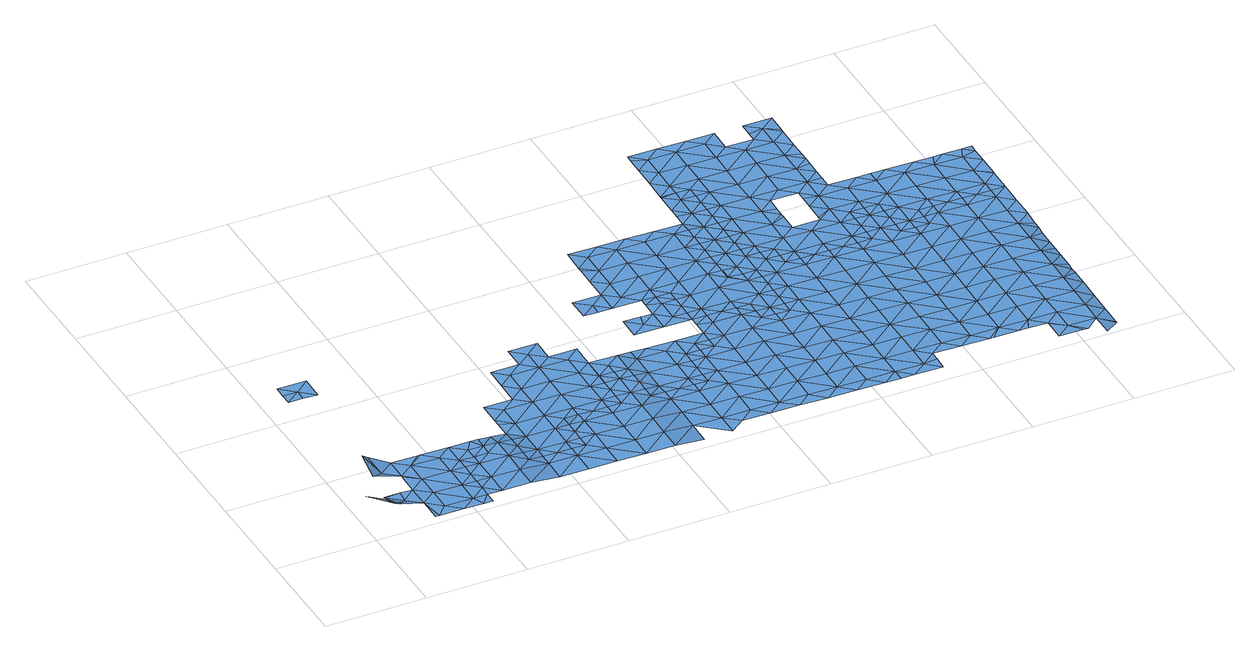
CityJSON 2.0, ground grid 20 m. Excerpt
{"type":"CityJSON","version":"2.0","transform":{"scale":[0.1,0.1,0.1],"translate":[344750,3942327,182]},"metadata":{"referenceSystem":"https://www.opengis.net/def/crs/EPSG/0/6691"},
"CityObjects":{
"waterbody1":{"type":"WaterBody","attributes":{"name":"10","class":"1140","function":"1","WaterBodyRiverFloodingRiskAttribute.description":"5","WaterBodyRiverFloodingRiskAttribute.rankOrg":"3","WaterBodyRiverFloodingRiskAttribute.adminType":"2","WaterBodyRiverFloodingRiskAttribute.scale":"L2"},"geometry":[{"type":"MultiSurface","lod":"1","boundaries":[[[0,1,2]],[[0,3,4]]]}]},
"waterbody2":{"type":"WaterBody","attributes":{"name":"10","class":"1140","function":"1","WaterBodyRiverFloodingRiskAttribute.description":"5","WaterBodyRiverFloodingRiskAttribute.rankOrg":"3","WaterBodyRiverFloodingRiskAttribute.adminType":"2","WaterBodyRiverFloodingRiskAttribute.scale":"L2"},"geometry":[{"type":"MultiSurface","lod":"1","boundaries":[[[5,6,7]],[[7,8,5]],[[7,9,10]],[[6,11,7]],[[9,7,11]],[[10,8,7]]]}]},
"waterbody3":{"type":"WaterBody","attributes":{"name":"10","class":"1140","function":"1","WaterBodyRiverFloodingRiskAttribute.description":"5","WaterBodyRiverFloodingRiskAttribute.rankOrg":"1","WaterBodyRiverFloodingRiskAttribute.adminType":"2","WaterBodyRiverFloodingRiskAttribute.scale":"L2"},"geometry":[{"type":"MultiSurface","lod":"1","boundaries":[[[12,13,14]],[[15,16,17]],[[18,19,12]],[[20,21,22]],[[23,24,25]],[[23,26,24]],[[27,26,23]],[[14,26,27]],[[14,28,26]],[[29,30,31]],[[21,20,32]],[[26,33,24]],[[12,14,27]],[[28,34,26]],[[35,34,28]],[[36,37,18]],[[18,12,27]],[[37,19,18]],[[13,12,17]],[[35,38,39]],[[38,35,28]],[[40,17,41]],[[16,42,41]],[[16,15,43]],[[43,15,44]],[[19,15,12]],[[45,19,37]],[[12,15,17]],[[17,16,41]],[[46,40,41]],[[4,34,35]],[[42,46,41]],[[47,22,21]],[[38,28,14]],[[48,19,49]],[[50,51,18]],[[50,18,27]],[[31,50,25]],[[31,30,50]],[[52,20,22]],[[23,25,50]],[[51,50,30]],[[23,50,27]],[[36,18,51]],[[44,15,48]],[[48,15,19]],[[45,49,19]],[[22,49,52]],[[49,22,47]],[[49,47,48]],[[44,48,47]],[[53,20,52]]]}]},
"waterbody4":{"type":"WaterBody","attributes":{"name":"10","class":"1140","function":"1","WaterBodyRiverFloodingRiskAttribute.description":"5","WaterBodyRiverFloodingRiskAttribute.rankOrg":"2","WaterBodyRiverFloodingRiskAttribute.adminType":"2","WaterBodyRiverFloodingRiskAttribute.scale":"L2"},"geometry":[{"type":"MultiSurface","lod":"1","boundaries":[[[30,54,51]],[[55,37,36]],[[55,51,54]],[[36,51,55]],[[56,37,55]],[[45,37,56]],[[49,45,56]],[[52,49,56]],[[55,54,57]],[[57,54,58]],[[52,56,53]],[[59,53,56]],[[56,55,59]],[[55,57,59]],[[60,57,58]],[[59,61,53]],[[20,53,61]],[[62,60,58]],[[32,20,63]],[[59,57,64]],[[63,20,61]],[[65,66,59]],[[57,60,64]],[[65,59,64]],[[61,59,66]],[[67,63,61]],[[61,66,68]],[[69,67,61]],[[61,68,69]],[[70,64,60]],[[62,71,60]],[[70,60,72]],[[71,72,60]],[[62,73,71]],[[74,72,71]],[[71,73,75]],[[74,71,76]],[[77,76,71]],[[71,75,77]],[[77,78,76]],[[79,76,78]],[[80,79,78]],[[80,81,82]],[[83,77,75]],[[78,81,80]],[[84,82,81]],[[84,85,86]],[[87,78,77]],[[85,84,81]],[[87,77,83]],[[81,78,88]],[[85,81,89]],[[90,89,81]],[[78,87,88]],[[83,91,87]],[[81,88,90]],[[87,92,88]],[[93,89,90]],[[83,94,91]],[[95,90,88]],[[92,87,91]],[[93,90,96]],[[95,88,92]],[[96,90,95]],[[95,97,96]],[[91,94,98]],[[99,96,97]],[[98,94,100]],[[101,99,97]],[[98,102,91]],[[103,104,105]],[[103,106,104]],[[92,91,102]],[[92,107,95]],[[108,101,97]],[[105,101,108]],[[95,109,97]],[[103,105,108]],[[110,103,108]],[[95,111,109]],[[109,112,97]],[[112,113,97]],[[95,107,111]],[[92,102,107]],[[108,97,113]],[[108,114,110]],[[115,102,98]],[[116,114,108]],[[108,113,116]],[[117,111,107]],[[115,98,118]],[[107,102,119]],[[117,107,120]],[[102,115,119]],[[118,121,115]],[[122,107,119]],[[120,107,122]],[[123,120,122]],[[121,124,115]],[[115,125,119]],[[126,123,122]],[[127,122,119]],[[128,126,122]],[[125,115,124]],[[121,129,124]],[[128,122,130]],[[119,125,127]],[[130,122,127]],[[131,130,127]],[[129,132,124]],[[124,132,125]],[[127,133,131]],[[133,134,135]],[[135,131,133]],[[125,136,127]],[[132,136,125]],[[137,138,139]],[[137,134,138]],[[140,132,129]],[[134,133,138]],[[127,141,133]],[[142,139,138]],[[143,138,133]],[[141,127,136]],[[141,143,133]],[[144,142,138]],[[145,132,140]],[[132,146,136]],[[147,144,138]],[[143,147,138]],[[145,146,132]],[[136,148,141]],[[146,148,136]],[[144,149,150]],[[147,149,144]],[[141,151,143]],[[150,149,152]],[[145,140,153]],[[154,155,152]],[[143,156,147]],[[154,152,149]],[[155,157,158]],[[159,146,145]],[[151,141,148]],[[159,145,153]],[[157,155,154]],[[147,160,149]],[[156,160,147]],[[161,148,146]],[[143,151,156]],[[162,154,149]],[[159,163,146]],[[148,161,151]],[[157,154,164]],[[159,153,165]],[[161,146,163]],[[166,156,151]],[[162,149,160]],[[161,166,151]],[[164,154,162]],[[167,164,162]],[[168,163,159]],[[169,159,165]],[[170,167,162]],[[171,162,160]],[[160,156,172]],[[173,171,160]],[[172,156,166]],[[174,173,160]],[[175,170,162]],[[168,176,163]],[[159,169,168]],[[162,171,175]],[[174,160,172]],[[161,163,176]],[[161,177,166]],[[169,165,178]],[[170,175,179]],[[180,172,166]],[[181,173,174]],[[177,161,176]],[[178,182,169]],[[169,182,168]],[[174,183,181]],[[168,184,176]],[[185,182,178]],[[166,177,180]],[[174,172,186]],[[187,188,189]],[[174,190,183]],[[191,177,176]],[[174,186,190]],[[184,168,182]],[[172,180,186]],[[192,193,189]],[[190,186,194]],[[195,182,185]],[[187,189,193]],[[196,187,193]],[[186,197,194]],[[176,184,191]],[[193,198,196]],[[199,197,200]],[[199,194,197]],[[201,196,198]],[[180,177,202]],[[203,186,180]],[[182,204,184]],[[205,201,198]],[[202,177,191]],[[192,206,193]],[[204,182,195]],[[207,200,208]],[[209,205,198]],[[210,205,209]],[[211,209,212]],[[200,197,208]],[[213,207,208]],[[214,197,186]],[[211,210,209]],[[203,180,202]],[[184,215,191]],[[212,216,217]],[[198,193,218]],[[203,214,186]],[[209,216,212]],[[193,206,218]],[[219,220,206]],[[221,204,195]],[[219,213,220]],[[217,216,222]],[[223,215,184]],[[213,208,220]],[[224,198,218]],[[225,226,198]],[[198,226,209]],[[227,218,206]],[[197,228,208]],[[184,204,223]],[[198,224,225]],[[222,229,230]],[[216,229,222]],[[226,231,209]],[[227,206,220]],[[230,229,232]],[[215,233,191]],[[234,216,209]],[[235,220,208]],[[236,237,209]],[[202,233,203]],[[236,209,231]],[[228,197,214]],[[237,234,209]],[[202,191,233]],[[238,218,227]],[[239,227,220]],[[240,229,216]],[[204,221,241]],[[223,204,242]],[[243,232,244]],[[243,245,246]],[[247,240,216]],[[242,204,241]],[[232,229,244]],[[235,208,228]],[[216,234,247]],[[233,248,203]],[[203,249,214]],[[250,239,220]],[[235,250,220]],[[227,251,238]],[[245,243,244]],[[242,252,223]],[[240,253,229]],[[254,251,227]],[[255,215,223]],[[254,227,239]],[[253,256,229]],[[229,256,244]],[[214,257,228]],[[258,245,244]],[[255,233,215]],[[249,203,248]],[[256,259,244]],[[249,257,214]],[[257,235,228]],[[260,239,250]],[[259,258,244]],[[261,260,250]],[[223,252,255]],[[257,262,235]],[[235,263,250]],[[264,261,250]],[[252,242,265]],[[266,267,233]],[[268,264,250]],[[233,255,266]],[[248,233,267]],[[263,268,250]],[[249,248,267]],[[263,235,262]],[[252,269,255]],[[269,252,265]],[[257,249,270]],[[255,271,266]],[[270,249,267]],[[272,262,257]],[[273,268,263]],[[271,255,269]],[[266,274,267]],[[257,270,275]],[[269,265,276]],[[277,270,267]],[[263,262,272]],[[273,263,278]],[[257,275,272]],[[266,271,274]],[[274,277,267]],[[279,278,263]],[[272,279,263]],[[269,280,271]],[[281,280,276]],[[269,276,280]],[[275,270,282]],[[282,270,277]],[[275,283,272]],[[280,284,271]],[[282,283,275]],[[285,278,279]],[[286,279,272]],[[274,287,277]],[[274,271,287]],[[281,288,280]],[[279,289,285]],[[287,271,284]],[[287,290,277]],[[277,291,282]],[[292,289,279]],[[272,283,286]],[[291,283,282]],[[293,280,288]],[[279,286,292]],[[277,290,291]],[[293,288,294]],[[284,280,295]],[[292,296,289]],[[283,297,286]],[[298,289,296]],[[299,297,283]],[[300,298,296]],[[280,293,295]],[[299,283,291]],[[287,284,301]],[[294,302,293]],[[303,300,304]],[[292,305,296]],[[300,296,304]],[[306,303,304]],[[284,295,301]],[[290,287,307]],[[292,286,308]],[[309,306,304]],[[307,287,301]],[[310,311,296]],[[296,311,304]],[[312,295,293]],[[292,308,305]],[[310,296,305]],[[286,297,308]],[[313,314,302]],[[291,290,315]],[[313,316,314]],[[311,317,304]],[[293,302,318]],[[317,319,304]],[[290,307,315]],[[320,297,299]],[[314,316,321]],[[309,304,319]],[[299,291,322]],[[323,305,308]],[[302,314,318]],[[312,293,318]],[[301,295,312]],[[322,291,315]],[[324,307,301]],[[314,321,325]],[[308,326,323]],[[327,318,314]],[[325,327,314]],[[324,315,307]],[[320,299,322]],[[320,328,297]],[[301,312,329]],[[308,297,328]],[[308,330,326]],[[331,312,318]],[[308,328,330]],[[301,329,324]],[[332,329,312]],[[333,320,322]],[[331,318,327]],[[334,315,324]],[[331,332,312]],[[328,335,330]],[[322,315,333]],[[336,337,327]],[[338,330,335]],[[333,315,334]],[[329,339,324]],[[340,338,341]],[[342,328,320]],[[343,344,327]],[[341,338,335]],[[343,327,337]],[[331,327,344]],[[339,329,332]],[[324,345,334]],[[346,332,331]],[[320,333,347]],[[348,333,334]],[[335,328,342]],[[345,324,339]],[[331,344,346]],[[341,335,349]],[[320,347,342]],[[346,350,332]],[[351,347,333]],[[339,332,350]],[[335,352,349]],[[348,334,345]],[[335,342,352]],[[339,353,345]],[[354,353,339]],[[354,339,350]],[[355,342,347]],[[351,333,348]],[[356,349,352]],[[357,358,345]],[[345,358,348]],[[357,345,353]],[[347,351,355]],[[359,351,348]],[[360,348,358]],[[356,352,361]],[[359,348,360]],[[342,355,362]],[[352,342,363]],[[364,355,351]],[[365,351,359]],[[352,363,361]],[[342,362,363]],[[364,351,365]],[[366,355,364]],[[362,355,367]],[[355,366,367]],[[368,361,363]],[[362,369,363]],[[362,367,369]],[[369,370,363]],[[368,363,370]]]}]},
"waterbody5":{"type":"WaterBody","attributes":{"name":"10","class":"1140","function":"1","WaterBodyRiverFloodingRiskAttribute.description":"5","WaterBodyRiverFloodingRiskAttribute.rankOrg":"1","WaterBodyRiverFloodingRiskAttribute.adminType":"2","WaterBodyRiverFloodingRiskAttribute.scale":"L2"},"geometry":[{"type":"MultiSurface","lod":"1","boundaries":[[[371,372,373]],[[373,372,374]],[[375,376,374]],[[377,378,379]],[[106,375,104]],[[105,379,101]],[[99,101,380]],[[381,89,380]],[[382,86,383]],[[79,80,384]],[[65,64,385]],[[66,65,385]],[[382,386,385]],[[384,76,79]],[[117,120,387]],[[387,120,388]],[[389,375,106]],[[66,385,386]],[[389,106,103]],[[390,389,103]],[[391,389,390]],[[128,130,131]],[[126,128,388]],[[135,388,128]],[[135,134,388]],[[150,392,144]],[[150,152,392]],[[393,376,389]],[[393,394,376]],[[395,396,394]],[[395,397,396]],[[116,113,398]],[[399,134,137]],[[388,399,398]],[[388,398,387]],[[113,387,398]],[[113,112,387]],[[93,380,89]],[[112,109,387]],[[117,387,109]],[[117,109,111]],[[74,76,384]],[[74,384,72]],[[385,72,384]],[[385,384,382]],[[382,384,80]],[[382,80,82]],[[84,86,382]],[[82,84,382]],[[85,89,381]],[[85,381,86]],[[86,381,383]],[[378,383,381]],[[378,381,380]],[[379,378,380]],[[379,380,101]],[[105,104,379]],[[375,379,104]],[[379,375,377]],[[377,375,374]],[[372,377,374]],[[377,372,400]],[[401,400,372]],[[402,401,403]],[[404,402,403]],[[402,404,405]],[[402,405,400]],[[400,405,383]],[[383,405,386]],[[386,405,67]],[[385,64,70]],[[70,72,385]],[[397,406,396]],[[394,396,374]],[[376,394,374]],[[389,376,375]],[[152,407,392]],[[142,144,392]],[[134,399,388]],[[388,123,126]],[[135,128,131]],[[120,123,388]],[[386,68,66]],[[68,386,69]],[[69,386,67]],[[405,408,67]],[[386,382,383]],[[378,400,383]],[[400,401,402]],[[408,405,404]],[[401,372,371]],[[377,400,378]],[[373,374,406]],[[396,406,374]],[[406,409,373]],[[371,373,409]],[[390,103,110]],[[410,411,412]],[[411,410,391]],[[390,114,391]],[[110,114,390]],[[116,398,114]],[[114,398,411]],[[407,412,413]],[[407,413,139]],[[392,407,139]],[[139,142,392]],[[137,139,399]],[[413,399,139]],[[411,399,413]],[[399,411,398]],[[380,96,99]],[[93,96,380]],[[114,411,391]],[[411,413,412]]]}]},
"waterbody6":{"type":"WaterBody","attributes":{"name":"10","class":"1140","function":"1","WaterBodyRiverFloodingRiskAttribute.description":"5","WaterBodyRiverFloodingRiskAttribute.rankOrg":"1","WaterBodyRiverFloodingRiskAttribute.adminType":"2","WaterBodyRiverFloodingRiskAttribute.scale":"L2"},"geometry":[{"type":"MultiSurface","lod":"1","boundaries":[[[414,415,416]],[[416,415,417]],[[418,416,417]],[[419,414,416]],[[419,416,418]]]}]},
"waterbody7":{"type":"WaterBody","attributes":{"name":"10","class":"1140","function":"1","WaterBodyRiverFloodingRiskAttribute.description":"5","WaterBodyRiverFloodingRiskAttribute.rankOrg":"2","WaterBodyRiverFloodingRiskAttribute.adminType":"2","WaterBodyRiverFloodingRiskAttribute.scale":"L2"},"geometry":[{"type":"MultiSurface","lod":"1","boundaries":[[[420,421,414]],[[421,422,423]],[[424,420,414]],[[420,424,425]],[[425,424,426]],[[426,424,158]],[[424,414,419]],[[427,422,420]],[[425,427,420]],[[422,427,428]],[[422,421,420]],[[424,419,158]]]}]},
"waterbody8":{"type":"WaterBody","attributes":{"name":"10","class":"1140","function":"1","WaterBodyRiverFloodingRiskAttribute.description":"5","WaterBodyRiverFloodingRiskAttribute.rankOrg":"1","WaterBodyRiverFloodingRiskAttribute.adminType":"2","WaterBodyRiverFloodingRiskAttribute.scale":"L2"},"geometry":[{"type":"MultiSurface","lod":"1","boundaries":[[[429,200,207]],[[187,430,188]],[[431,432,433]],[[432,434,433]],[[433,434,435]],[[436,437,432]],[[437,436,438]],[[436,222,438]],[[438,439,437]],[[439,440,437]],[[432,437,440]],[[217,222,436]],[[441,442,443]],[[441,444,442]],[[445,442,444]],[[445,446,442]],[[446,443,442]],[[443,446,447]],[[448,449,450]],[[451,158,157]],[[426,158,451]],[[451,452,425]],[[451,453,452]],[[453,451,454]],[[451,164,454]],[[164,167,454]],[[454,167,170]],[[171,173,175]],[[181,183,455]],[[183,199,455]],[[183,194,199]],[[183,190,194]],[[456,423,422]],[[456,447,423]],[[435,447,456]],[[450,457,458]],[[458,457,459]],[[450,449,457]],[[432,440,434]],[[460,449,448]],[[434,461,435]],[[456,433,435]],[[446,423,447]],[[422,428,456]],[[461,447,435]],[[461,443,447]],[[461,460,443]],[[461,449,460]],[[449,461,434]],[[440,449,434]],[[449,440,457]],[[457,440,459]],[[439,459,440]],[[436,212,217]],[[196,201,431]],[[431,430,196]],[[431,462,430]],[[431,433,462]],[[433,456,462]],[[199,200,455]],[[181,455,173]],[[175,173,455]],[[170,179,454]],[[453,454,429]],[[430,452,453]],[[427,425,452]],[[425,426,451]],[[157,164,451]],[[456,428,462]],[[428,452,462]],[[428,427,452]],[[430,462,452]],[[187,196,430]],[[188,430,453]],[[455,200,429]],[[179,455,429]],[[179,175,455]],[[454,179,429]],[[192,189,463]],[[189,188,463]],[[211,464,210]],[[210,464,205]],[[201,205,431]],[[211,212,464]],[[205,464,431]],[[436,464,212]],[[432,464,436]],[[431,464,432]],[[463,188,453]],[[429,463,453]],[[463,429,213]],[[207,213,429]],[[463,213,219]],[[219,206,463]],[[463,206,192]]]}]},
"waterbody9":{"type":"WaterBody","attributes":{"name":"10","class":"1140","function":"1","WaterBodyRiverFloodingRiskAttribute.description":"5","WaterBodyRiverFloodingRiskAttribute.rankOrg":"1","WaterBodyRiverFloodingRiskAttribute.adminType":"2","WaterBodyRiverFloodingRiskAttribute.scale":"L2"},"geometry":[{"type":"MultiSurface","lod":"1","boundaries":[[[465,466,467]],[[466,468,469]],[[468,470,471]],[[472,468,471]],[[472,471,473]],[[474,472,473]],[[475,472,474]],[[472,475,469]],[[469,475,476]],[[475,477,476]],[[477,478,476]],[[476,478,479]],[[479,478,480]],[[481,479,480]],[[482,483,484]],[[484,483,485]],[[484,485,486]],[[487,486,485]],[[487,306,486]],[[487,488,306]],[[488,487,489]],[[490,488,489]],[[490,489,491]],[[490,491,492]],[[492,491,493]],[[493,494,492]],[[494,493,495]],[[234,494,495]],[[237,494,234]],[[236,231,494]],[[494,231,226]],[[494,226,496]],[[225,496,226]],[[497,498,499]],[[253,240,500]],[[495,500,240]],[[501,500,495]],[[500,501,502]],[[258,503,504]],[[246,245,504]],[[246,504,505]],[[506,507,508]],[[509,506,508]],[[510,497,511]],[[510,498,497]],[[512,498,510]],[[513,498,512]],[[498,513,514]],[[498,514,499]],[[499,514,515]],[[515,514,516]],[[516,514,517]],[[518,517,514]],[[519,361,517]],[[518,519,517]],[[520,519,518]],[[521,349,519]],[[520,521,519]],[[340,341,521]],[[522,340,521]],[[522,523,340]],[[338,340,523]],[[326,338,523]],[[323,326,523]],[[310,305,523]],[[310,523,311]],[[317,311,522]],[[488,300,303]],[[488,524,300]],[[273,278,525]],[[525,278,524]],[[525,524,490]],[[526,525,490]],[[525,526,268]],[[268,526,264]],[[245,258,504]],[[527,505,504]],[[493,501,495]],[[501,528,502]],[[477,502,478]],[[477,475,503]],[[503,474,504]],[[218,238,224]],[[225,224,496]],[[496,224,238]],[[238,251,496]],[[254,260,526]],[[254,239,260]],[[261,526,260]],[[526,251,254]],[[526,492,251]],[[251,492,496]],[[496,492,494]],[[494,237,236]],[[495,240,247]],[[247,234,495]],[[491,529,493]],[[489,487,530]],[[467,531,532]],[[533,487,485]],[[483,480,485]],[[534,482,484]],[[535,480,483]],[[481,480,535]],[[531,467,466]],[[536,479,481]],[[537,480,538]],[[501,539,528]],[[485,480,537]],[[485,537,540]],[[513,541,542]],[[533,485,540]],[[487,533,530]],[[529,543,493]],[[543,501,493]],[[539,501,543]],[[528,537,538]],[[502,528,538]],[[502,538,478]],[[508,507,544]],[[509,508,473]],[[545,509,473]],[[546,465,467]],[[547,546,467]],[[547,467,548]],[[541,513,512]],[[517,370,516]],[[513,518,514]],[[549,520,518]],[[305,323,523]],[[523,522,311]],[[486,306,309]],[[303,306,488]],[[298,300,524]],[[490,524,488]],[[490,492,526]],[[273,525,268]],[[261,264,526]],[[478,538,480]],[[550,476,479]],[[469,476,550]],[[469,468,472]],[[503,475,474]],[[474,527,504]],[[544,505,527]],[[508,544,527]],[[473,508,527]],[[326,330,338]],[[341,349,521]],[[349,356,519]],[[356,361,519]],[[361,368,517]],[[368,370,517]],[[473,527,474]],[[545,473,471]],[[470,545,471]],[[469,531,466]],[[548,467,532]],[[551,550,479]],[[513,549,518]],[[542,549,513]],[[542,552,549]],[[552,534,549]],[[553,482,534]],[[553,534,552]],[[551,479,536]],[[551,554,550]],[[550,554,555]],[[531,469,550]],[[531,550,555]],[[532,531,555]],[[259,256,556]],[[500,502,556]],[[556,502,477]],[[503,556,477]],[[556,503,258]],[[557,521,520]],[[557,522,521]],[[319,317,522]],[[309,319,486]],[[289,298,524]],[[285,289,524]],[[500,556,256]],[[556,258,259]],[[253,500,256]],[[484,486,557]],[[520,549,557]],[[319,522,557]],[[486,319,557]],[[285,524,278]],[[557,534,484]],[[549,534,557]]]}]}
},
"vertices":[
[55,51,40],[6,52,67],[34,28,67],[62,5,67],[63,51,35],
[70,421,67],[13,422,67],[41,398,67],[69,374,67],[12,375,67],[40,375,67],[12,399,67],
[149,119,19],[121,140,19],[120,96,19],[150,165,19],[122,188,19],[121,143,19],[205,71,19],[206,118,19],[292,163,19],[278,186,19],[263,163,19],[148,26,19],[127,4,19],[176,3,19],[119,50,19],[148,72,19],[92,73,19],[232,2,19],[232,25,19],[214,2,19],[292,185,19],[119,4,19],[72,50,32],[64,96,19],[233,71,19],[233,94,19],[94,97,19],[64,97,19],[65,144,35],[93,166,19],[76,189,45],[173,187,19],[179,187,19],[234,118,19],[66,189,51],[235,186,19],[207,164,19],[234,141,19],[204,25,19],[233,48,19],[263,140,19],[291,140,19],
[261,24,19],[262,70,19],[262,117,19],[318,69,19],[317,23,19],[319,116,19],[375,68,15],[320,162,19],[374,22,15],[317,185,17],[347,92,17],[347,116,17],[348,138,17],[348,184,15],[348,139,17],[348,162,17],[375,92,15],[431,67,15],[404,91,15],[431,21,15],[432,91,15],[487,20,15],[460,90,15],[488,66,15],[489,113,15],[460,114,15],[461,136,15],[490,159,15],[461,137,15],[544,19,15],[461,160,15],[490,182,14],[462,182,14],[545,65,15],[545,112,15],[519,181,14],[546,158,15],[601,65,15],[602,111,15],[547,181,14],[600,18,15],[603,157,15],[575,180,14],[604,203,14],[658,64,12],[575,204,14],[657,17,12],[576,227,14],[659,110,12],[577,274,14],[576,273,14],[576,250,14],[576,274,14],[660,156,12],[605,250,14],[632,180,13],[605,273,14],[632,179,13],[632,203,13],[633,226,13],[633,272,13],[715,63,12],[633,249,13],[660,179,12],[714,17,12],[715,109,12],[688,178,12],[743,39,12],[716,155,12],[689,178,12],[771,62,12],[772,108,12],[717,178,12],[773,154,12],[744,177,12],[799,38,12],[745,177,12],[745,178,12],[828,61,12],[774,200,11],[746,224,11],[745,201,11],[829,107,12],[746,247,11],[774,247,11],[747,270,11],[856,37,12],[829,153,12],[775,270,11],[830,199,11],[803,270,11],[884,60,12],[885,106,12],[831,246,11],[886,152,12],[832,292,11],[803,292,11],[887,198,11],[804,315,11],[912,36,11],[833,338,11],[804,344,11],[888,245,11],[833,361,11],[804,362,11],[941,59,11],[888,291,11],[943,151,11],[889,337,11],[942,105,11],[861,361,11],[969,35,11],[943,197,10],[862,361,11],[998,104,11],[998,58,11],[890,360,11],[917,314,11],[944,244,10],[917,313,11],[945,290,10],[917,336,11],[999,150,11],[1000,196,10],[1025,34,11],[918,360,11],[1001,243,10],[945,313,10],[1054,57,11],[973,312,10],[1055,103,11],[1055,33,11],[1002,289,10],[920,475,11],[919,452,11],[920,452,11],[974,312,10],[1056,149,11],[948,451,10],[948,475,10],[974,313,10],[1082,33,11],[920,498,11],[1002,335,10],[949,521,10],[974,335,10],[975,359,10],[920,522,11],[1057,195,10],[1057,242,10],[1111,56,11],[921,545,11],[976,451,10],[975,382,10],[1003,382,10],[950,567,10],[921,568,11],[922,590,11],[922,591,11],[976,405,10],[1058,288,10],[1112,148,11],[951,613,10],[922,614,11],[977,497,10],[976,428,10],[1004,428,10],[1138,32,11],[922,637,10],[1112,102,11],[977,498,10],[978,521,10],[978,543,10],[1005,474,10],[1059,334,10],[951,660,10],[923,663,10],[978,544,10],[923,684,10],[1113,194,10],[979,590,10],[1060,381,10],[978,567,10],[979,589,10],[1005,497,10],[1032,450,10],[980,636,10],[1139,59,11],[1139,78,11],[924,727,10],[952,706,10],[953,729,10],[924,729,10],[979,613,10],[1114,241,10],[1115,287,10],[1061,427,10],[1033,496,10],[1168,101,11],[980,659,10],[1033,473,10],[1169,147,11],[980,683,10],[1116,333,10],[981,728,10],[981,705,10],[1033,450,10],[1061,449,10],[1116,380,10],[1117,426,10],[1089,449,10],[1196,77,10],[1170,193,10],[1171,240,10],[1090,449,10],[1225,100,10],[1171,286,10],[1226,146,10],[1173,379,10],[1118,448,10],[1226,192,10],[1172,332,10],[1253,76,10],[1227,239,10],[1146,448,10],[1174,425,10],[1281,99,10],[1260,76,10],[1228,285,10],[1229,331,10],[1282,145,10],[1174,447,10],[1230,378,10],[1283,191,10],[1310,75,10],[1203,447,10],[1284,238,10],[1285,284,10],[1230,424,10],[1338,98,10],[1327,75,10],[1339,144,10],[1231,470,10],[1286,377,10],[1203,470,10],[1285,330,10],[1204,493,10],[1340,190,10],[1366,74,10],[1204,517,10],[1232,516,10],[1259,446,10],[1204,540,10],[1340,237,10],[1287,423,10],[1232,540,10],[1259,469,10],[1260,492,10],[1395,143,10],[1366,72,10],[1394,51,10],[1341,283,10],[1365,28,10],[1260,516,10],[1395,97,10],[1261,539,10],[1343,376,10],[1413,27,10],[1342,329,10],[1287,445,10],[1397,236,10],[1422,27,10],[1315,445,10],[1450,50,10],[1344,422,10],[1396,189,10],[1316,445,10],[1451,96,10],[1452,142,10],[1399,328,10],[1398,282,10],[1344,468,10],[1450,4,10],[1478,26,6],[1316,468,10],[1453,188,10],[1317,491,10],[1345,491,10],[1400,421,10],[1478,29,6],[1479,73,6],[1454,235,10],[1480,119,6],[1399,375,10],[1454,281,10],[1373,490,10],[1481,165,6],[1455,327,10],[1401,467,10],[1481,211,6],[1481,198,6],[1456,374,10],[1402,490,10],[1482,225,6],[1482,258,6],[1483,303,6],[1483,281,6],[1430,489,10],[1457,420,10],[1458,466,10],[1484,350,8],[1483,333,7],[1484,366,8],[1485,396,10],[1458,489,10],[1485,442,10],[1486,488,10],
[408,322,14],[435,299,14],[436,345,14],[493,344,14],[549,297,14],[550,343,14],[492,298,14],[491,252,14],[548,251,14],[547,204,14],[490,205,14],[433,160,15],[434,206,14],[432,114,15],[376,115,15],[376,161,15],[660,202,11],[717,201,11],[577,319,14],[605,296,14],[634,318,13],[775,293,11],[578,366,14],[522,367,14],[523,413,14],[494,390,14],[466,414,14],[661,249,11],[718,248,11],[435,253,14],[407,276,14],[378,254,14],[350,277,14],[349,231,14],[377,207,14],[465,368,14],[747,316,11],[349,218,14],[409,369,14],[661,318,12],[662,295,11],[690,317,11],[719,294,11],
[749,409,11],[726,410,11],[720,386,11],[692,410,11],[691,364,11],[748,363,11],
[778,431,11],[750,439,11],[778,454,11],[750,455,11],[777,385,11],[805,408,11],[805,385,11],[806,431,11],[806,454,11],
[947,382,10],[892,476,11],[892,522,11],[837,569,11],[836,523,11],[780,570,11],[779,524,11],[894,614,11],[837,615,11],[866,638,11],[809,639,11],[781,616,11],[637,503,11],[665,479,11],[694,502,11],[637,457,11],[664,456,11],[693,456,11],[722,479,11],[695,584,11],[723,571,11],[695,594,11],[833,384,11],[834,430,11],[891,430,11],[890,383,11],[946,336,10],[778,478,11],[724,617,11],[696,641,11],[753,640,11],[694,549,11],[723,525,11],[835,477,11],[947,429,10],[893,568,11],
[1152,836,10],[1152,818,10],[1181,841,10],[1096,819,10],[1124,795,10],[1097,865,10],[1068,843,10],[1067,796,10],[1011,844,10],[1010,797,10],[1066,750,10],[1123,749,10],[1065,704,10],[1122,703,10],[1179,702,10],[1178,656,10],[1207,679,10],[1262,631,10],[1206,632,10],[1234,608,10],[1177,609,10],[1233,562,10],[1176,563,10],[1175,517,10],[1147,541,10],[1119,518,10],[1091,542,10],[1062,519,10],[1063,565,10],[1006,566,10],[1007,612,10],[1006,520,10],[1488,611,10],[1460,604,10],[1488,581,10],[1008,659,10],[1064,611,10],[1065,658,10],[1010,751,10],[953,752,10],[925,776,10],[927,868,10],[926,854,10],[955,844,10],[984,867,10],[1469,627,10],[1489,627,10],[1432,628,10],[1404,605,10],[1459,558,10],[1487,536,10],[1487,535,10],[1459,512,10],[1403,559,10],[1402,513,10],[1346,560,10],[1345,514,10],[1289,515,10],[1288,469,10],[1175,471,10],[1118,472,10],[1061,473,10],[954,798,10],[1093,634,10],[1092,578,10],[1147,549,10],[1180,795,10],[1209,817,10],[1148,586,10],[1290,607,10],[1206,656,10],[1207,706,10],[1149,633,10],[1121,657,10],[1092,605,10],[1149,614,10],[1412,628,10],[1375,629,10],[1092,587,10],[926,822,10],[1040,866,10],[1153,864,10],[1210,863,10],[1209,824,10],[1347,606,10],[1179,748,10],[1208,724,10],[1319,630,10],[1290,631,10],[1208,739,10],[1208,771,10],[1009,705,10],[1289,561,10]
]}
